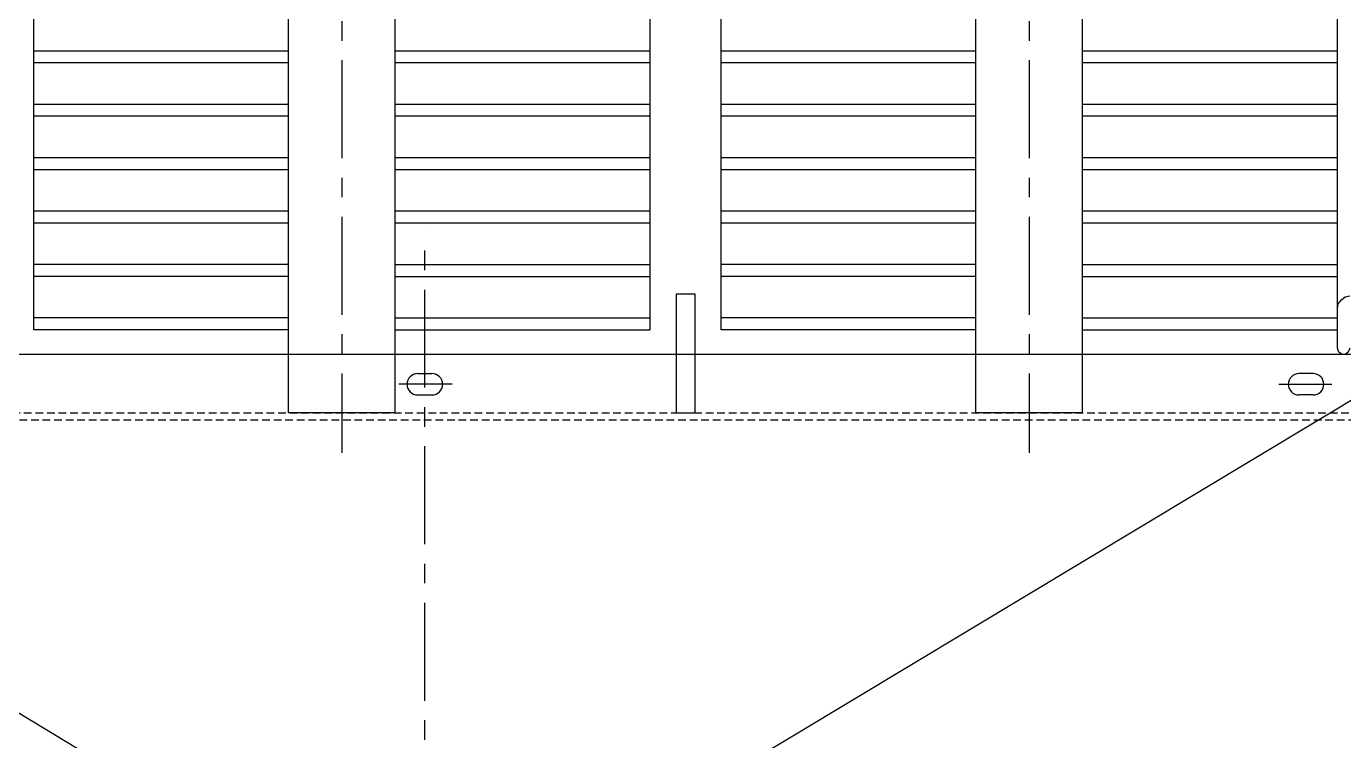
# Model space of a CAD drawing. Header units: millimetres. Extents: x 183355 to 194386, y -190559 to -183233.
# Drawn here: x 185516 to 186627, y -187443 to -186841 of the extents above; entities that cross this region are included whole.
import ezdxf

# ---------------------------------------------------------------- set-up
doc = ezdxf.new("R2010")
doc.units = ezdxf.units.MM
doc.header["$LTSCALE"] = 13
for name, pattern in [('CENTER', [50.8, 31.75, -6.35, 6.35, -6.35]), ('CENTERX2', [101.6, 63.5, -12.7, 12.7, -12.7]), ('DASHED', [0.75, 0.5, -0.25])]:
    doc.linetypes.add(name, pattern=pattern)
for name, color, linetype in [('1', 4, 'Continuous'), ('3中心线层', 1, 'CENTER'), ('4虚线层', 6, 'DASHED'), ('粗实线', 4, 'Continuous')]:
    doc.layers.add(name, color=color, linetype=linetype)
doc.layers.add('标注、文本', color=3, linetype='Continuous', lineweight=25)

# ---------------------------------------------------------------- blocks, each defined once
blk = doc.blocks.new('A$C43ED4F5E')
at = {"layer": '1', "color": 1, "linetype": 'CENTERX2', "lineweight": -3, "ltscale": 0.1}
for p, q in [((840, 991.4), (840, 0)), ((840, 991.4), (840, 0)), ((840, 991.4), (840, 0)), ((840, 991.4), (840, 0)), ((1420, 991.4), (1420, 0)), ((1420, 991.4), (1420, 0)), ((1420, 991.4), (1420, 0)), ((1420, 991.4), (1420, 0))]:
    blk.add_line(p, q, dxfattribs=at)
at = {"layer": '1', "ltscale": 5}
for p, q in [((795, 33.7), (795, 948.7)), ((795, 33.7), (795, 948.7)), ((885, 33.7), (885, 948.7)), ((885, 33.7), (885, 948.7)), ((1375, 33.7), (1375, 948.7)), ((1375, 33.7), (1375, 948.7)), ((1465, 33.7), (1465, 948.7)), ((1465, 33.7), (1465, 948.7)), ((580, 103.7), (580, 923.7)), ((580, 103.7), (580, 923.7)), ((1100, 103.7), (1100, 923.7)), ((1100, 103.7), (1100, 923.7)), ((1160, 103.7), (1160, 923.7)), ((1160, 103.7), (1160, 923.7)), ((1680, 103.7), (1680, 923.7)), ((1680, 103.7), (1680, 923.7)), ((795, 338.7), (580, 338.7)), ((795, 338.7), (580, 338.7)), ((795, 338.7), (580, 338.7)), ((795, 338.7), (580, 338.7)), ((1100, 338.7), (885, 338.7)), ((1100, 338.7), (885, 338.7)), ((1375, 338.7), (1160, 338.7)), ((1375, 338.7), (1160, 338.7)), ((1375, 338.7), (1160, 338.7)), ((1375, 338.7), (1160, 338.7)), ((1680, 338.7), (1465, 338.7)), ((1680, 338.7), (1465, 338.7)), ((795, 328.7), (580, 328.7)), ((795, 328.7), (580, 328.7)), ((795, 328.7), (580, 328.7)), ((795, 328.7), (580, 328.7)), ((1100, 328.7), (885, 328.7)), ((1100, 328.7), (885, 328.7)), ((1375, 328.7), (1160, 328.7)), ((1375, 328.7), (1160, 328.7)), ((1375, 328.7), (1160, 328.7)), ((1375, 328.7), (1160, 328.7)), ((1680, 328.7), (1465, 328.7)), ((1680, 328.7), (1465, 328.7)), ((795, 293.7), (580, 293.7)), ((795, 293.7), (580, 293.7)), ((795, 293.7), (580, 293.7)), ((795, 293.7), (580, 293.7)), ((1100, 293.7), (885, 293.7)), ((1100, 293.7), (885, 293.7)), ((1375, 293.7), (1160, 293.7)), ((1375, 293.7), (1160, 293.7)), ((1375, 293.7), (1160, 293.7)), ((1375, 293.7), (1160, 293.7)), ((1680, 293.7), (1465, 293.7)), ((1680, 293.7), (1465, 293.7)), ((795, 283.7), (580, 283.7)), ((795, 283.7), (580, 283.7)), ((795, 283.7), (580, 283.7)), ((795, 283.7), (580, 283.7)), ((1100, 283.7), (885, 283.7)), ((1100, 283.7), (885, 283.7)), ((1375, 283.7), (1160, 283.7)), ((1375, 283.7), (1160, 283.7)), ((1375, 283.7), (1160, 283.7)), ((1375, 283.7), (1160, 283.7)), ((1680, 283.7), (1465, 283.7)), ((1680, 283.7), (1465, 283.7)), ((795, 248.7), (580, 248.7)), ((795, 248.7), (580, 248.7)), ((795, 248.7), (580, 248.7)), ((795, 248.7), (580, 248.7)), ((1100, 248.7), (885, 248.7)), ((1100, 248.7), (885, 248.7)), ((1375, 248.7), (1160, 248.7)), ((1375, 248.7), (1160, 248.7)), ((1375, 248.7), (1160, 248.7)), ((1375, 248.7), (1160, 248.7)), ((1680, 248.7), (1465, 248.7)), ((1680, 248.7), (1465, 248.7)), ((795, 238.7), (580, 238.7)), ((795, 238.7), (580, 238.7)), ((795, 238.7), (580, 238.7)), ((795, 238.7), (580, 238.7)), ((1100, 238.7), (885, 238.7)), ((1100, 238.7), (885, 238.7)), ((1375, 238.7), (1160, 238.7)), ((1375, 238.7), (1160, 238.7)), ((1375, 238.7), (1160, 238.7)), ((1375, 238.7), (1160, 238.7)), ((1680, 238.7), (1465, 238.7)), ((1680, 238.7), (1465, 238.7)), ((795, 203.7), (580, 203.7)), ((795, 203.7), (580, 203.7)), ((795, 203.7), (580, 203.7)), ((795, 203.7), (580, 203.7)), ((1100, 203.7), (885, 203.7)), ((1100, 203.7), (885, 203.7)), ((1375, 203.7), (1160, 203.7)), ((1375, 203.7), (1160, 203.7)), ((1375, 203.7), (1160, 203.7)), ((1375, 203.7), (1160, 203.7)), ((1680, 203.7), (1465, 203.7)), ((1680, 203.7), (1465, 203.7)), ((795, 193.7), (580, 193.7)), ((795, 193.7), (580, 193.7)), ((795, 193.7), (580, 193.7)), ((795, 193.7), (580, 193.7)), ((1100, 193.7), (885, 193.7)), ((1100, 193.7), (885, 193.7)), ((1375, 193.7), (1160, 193.7)), ((1375, 193.7), (1160, 193.7)), ((1375, 193.7), (1160, 193.7)), ((1375, 193.7), (1160, 193.7)), ((1680, 193.7), (1465, 193.7)), ((1680, 193.7), (1465, 193.7)), ((795, 158.7), (580, 158.7)), ((795, 158.7), (580, 158.7)), ((795, 158.7), (580, 158.7)), ((795, 158.7), (580, 158.7)), ((885, 158.7), (1100, 158.7)), ((885, 158.7), (1100, 158.7)), ((885, 158.7), (1100, 158.7)), ((885, 158.7), (1100, 158.7)), ((1375, 158.7), (1160, 158.7)), ((1375, 158.7), (1160, 158.7)), ((1375, 158.7), (1160, 158.7)), ((1375, 158.7), (1160, 158.7)), ((1465, 158.7), (1680, 158.7)), ((1465, 158.7), (1680, 158.7)), ((1465, 158.7), (1680, 158.7)), ((1465, 158.7), (1680, 158.7)), ((795, 148.7), (580, 148.7)), ((795, 148.7), (580, 148.7)), ((795, 148.7), (580, 148.7)), ((795, 148.7), (580, 148.7)), ((795, 148.7), (580, 148.7)), ((795, 148.7), (580, 148.7)), ((885, 148.7), (1100, 148.7)), ((885, 148.7), (1100, 148.7)), ((885, 148.7), (1100, 148.7)), ((885, 148.7), (1100, 148.7)), ((885, 148.7), (1100, 148.7)), ((885, 148.7), (1100, 148.7)), ((1375, 148.7), (1160, 148.7)), ((1375, 148.7), (1160, 148.7)), ((1375, 148.7), (1160, 148.7)), ((1375, 148.7), (1160, 148.7)), ((1375, 148.7), (1160, 148.7)), ((1375, 148.7), (1160, 148.7)), ((1465, 148.7), (1680, 148.7)), ((1465, 148.7), (1680, 148.7)), ((1465, 148.7), (1680, 148.7)), ((1465, 148.7), (1680, 148.7)), ((1465, 148.7), (1680, 148.7)), ((1465, 148.7), (1680, 148.7)), ((795, 113.7), (580, 113.7)), ((795, 113.7), (580, 113.7)), ((795, 113.7), (580, 113.7)), ((795, 113.7), (580, 113.7)), ((885, 113.7), (1100, 113.7)), ((885, 113.7), (1100, 113.7)), ((885, 113.7), (1100, 113.7)), ((885, 113.7), (1100, 113.7)), ((1375, 113.7), (1160, 113.7)), ((1375, 113.7), (1160, 113.7)), ((1375, 113.7), (1160, 113.7)), ((1375, 113.7), (1160, 113.7)), ((1465, 113.7), (1680, 113.7)), ((1465, 113.7), (1680, 113.7)), ((1465, 113.7), (1680, 113.7)), ((1465, 113.7), (1680, 113.7)), ((795, 103.7), (580, 103.7)), ((795, 103.7), (580, 103.7)), ((795, 103.7), (580, 103.7)), ((795, 103.7), (580, 103.7)), ((795, 103.7), (580, 103.7)), ((795, 103.7), (580, 103.7)), ((885, 103.7), (1100, 103.7)), ((885, 103.7), (1100, 103.7)), ((885, 103.7), (1100, 103.7)), ((885, 103.7), (1100, 103.7)), ((885, 103.7), (1100, 103.7)), ((885, 103.7), (1100, 103.7)), ((1375, 103.7), (1160, 103.7)), ((1375, 103.7), (1160, 103.7)), ((1375, 103.7), (1160, 103.7)), ((1375, 103.7), (1160, 103.7)), ((1375, 103.7), (1160, 103.7)), ((1375, 103.7), (1160, 103.7)), ((1465, 103.7), (1680, 103.7)), ((1465, 103.7), (1680, 103.7)), ((1465, 103.7), (1680, 103.7)), ((1465, 103.7), (1680, 103.7)), ((1465, 103.7), (1680, 103.7)), ((1465, 103.7), (1680, 103.7)), ((885, 96.6), (885, 96.6)), ((885, 96.6), (885, 96.6)), ((885, 96.6), (885, 96.6)), ((885, 96.6), (885, 96.6)), ((1465, 96.6), (1465, 96.6)), ((1465, 96.6), (1465, 96.6)), ((1465, 96.6), (1465, 96.6)), ((1465, 96.6), (1465, 96.6)), ((885, 33.7), (795, 33.7)), ((885, 33.7), (795, 33.7)), ((1465, 33.7), (1375, 33.7)), ((1465, 33.7), (1375, 33.7))]:
    blk.add_line(p, q, dxfattribs=at)
at = {"layer": '标注、文本', "color": 4, "lineweight": 30}
for p, q in [((795, 33.7), (795, 948.7)), ((795, 33.7), (795, 948.7)), ((885, 33.7), (885, 948.7)), ((885, 33.7), (885, 948.7)), ((1375, 33.7), (1375, 948.7)), ((1375, 33.7), (1375, 948.7)), ((1465, 33.7), (1465, 948.7)), ((1465, 33.7), (1465, 948.7)), ((580, 103.7), (580, 923.7)), ((580, 103.7), (580, 923.7)), ((1100, 103.7), (1100, 923.7)), ((1100, 103.7), (1100, 923.7)), ((1160, 103.7), (1160, 923.7)), ((1160, 103.7), (1160, 923.7)), ((1680, 103.7), (1680, 923.7)), ((1680, 103.7), (1680, 923.7)), ((795, 338.7), (580, 338.7)), ((795, 338.7), (580, 338.7)), ((795, 338.7), (580, 338.7)), ((795, 338.7), (580, 338.7)), ((1100, 338.7), (885, 338.7)), ((1100, 338.7), (885, 338.7)), ((1375, 338.7), (1160, 338.7)), ((1375, 338.7), (1160, 338.7)), ((1375, 338.7), (1160, 338.7)), ((1375, 338.7), (1160, 338.7)), ((1680, 338.7), (1465, 338.7)), ((1680, 338.7), (1465, 338.7)), ((795, 328.7), (580, 328.7)), ((795, 328.7), (580, 328.7)), ((795, 328.7), (580, 328.7)), ((795, 328.7), (580, 328.7)), ((1100, 328.7), (885, 328.7)), ((1100, 328.7), (885, 328.7)), ((1375, 328.7), (1160, 328.7)), ((1375, 328.7), (1160, 328.7)), ((1375, 328.7), (1160, 328.7)), ((1375, 328.7), (1160, 328.7)), ((1680, 328.7), (1465, 328.7)), ((1680, 328.7), (1465, 328.7)), ((795, 293.7), (580, 293.7)), ((795, 293.7), (580, 293.7)), ((795, 293.7), (580, 293.7)), ((795, 293.7), (580, 293.7)), ((1100, 293.7), (885, 293.7)), ((1100, 293.7), (885, 293.7)), ((1375, 293.7), (1160, 293.7)), ((1375, 293.7), (1160, 293.7)), ((1375, 293.7), (1160, 293.7)), ((1375, 293.7), (1160, 293.7)), ((1680, 293.7), (1465, 293.7)), ((1680, 293.7), (1465, 293.7)), ((795, 283.7), (580, 283.7)), ((795, 283.7), (580, 283.7)), ((795, 283.7), (580, 283.7)), ((795, 283.7), (580, 283.7)), ((1100, 283.7), (885, 283.7)), ((1100, 283.7), (885, 283.7)), ((1375, 283.7), (1160, 283.7)), ((1375, 283.7), (1160, 283.7)), ((1375, 283.7), (1160, 283.7)), ((1375, 283.7), (1160, 283.7)), ((1680, 283.7), (1465, 283.7)), ((1680, 283.7), (1465, 283.7)), ((795, 248.7), (580, 248.7)), ((795, 248.7), (580, 248.7)), ((795, 248.7), (580, 248.7)), ((795, 248.7), (580, 248.7)), ((1100, 248.7), (885, 248.7)), ((1100, 248.7), (885, 248.7)), ((1375, 248.7), (1160, 248.7)), ((1375, 248.7), (1160, 248.7)), ((1375, 248.7), (1160, 248.7)), ((1375, 248.7), (1160, 248.7)), ((1680, 248.7), (1465, 248.7)), ((1680, 248.7), (1465, 248.7)), ((795, 238.7), (580, 238.7)), ((795, 238.7), (580, 238.7)), ((795, 238.7), (580, 238.7)), ((795, 238.7), (580, 238.7)), ((1100, 238.7), (885, 238.7)), ((1100, 238.7), (885, 238.7)), ((1375, 238.7), (1160, 238.7)), ((1375, 238.7), (1160, 238.7)), ((1375, 238.7), (1160, 238.7)), ((1375, 238.7), (1160, 238.7)), ((1680, 238.7), (1465, 238.7)), ((1680, 238.7), (1465, 238.7)), ((795, 203.7), (580, 203.7)), ((795, 203.7), (580, 203.7)), ((795, 203.7), (580, 203.7)), ((795, 203.7), (580, 203.7)), ((1100, 203.7), (885, 203.7)), ((1100, 203.7), (885, 203.7)), ((1375, 203.7), (1160, 203.7)), ((1375, 203.7), (1160, 203.7)), ((1375, 203.7), (1160, 203.7)), ((1375, 203.7), (1160, 203.7)), ((1680, 203.7), (1465, 203.7)), ((1680, 203.7), (1465, 203.7)), ((795, 193.7), (580, 193.7)), ((795, 193.7), (580, 193.7)), ((795, 193.7), (580, 193.7)), ((795, 193.7), (580, 193.7)), ((1100, 193.7), (885, 193.7)), ((1100, 193.7), (885, 193.7)), ((1375, 193.7), (1160, 193.7)), ((1375, 193.7), (1160, 193.7)), ((1375, 193.7), (1160, 193.7)), ((1375, 193.7), (1160, 193.7)), ((1680, 193.7), (1465, 193.7)), ((1680, 193.7), (1465, 193.7)), ((795, 158.7), (580, 158.7)), ((795, 158.7), (580, 158.7)), ((795, 158.7), (580, 158.7)), ((795, 158.7), (580, 158.7)), ((885, 158.7), (1100, 158.7)), ((885, 158.7), (1100, 158.7)), ((885, 158.7), (1100, 158.7)), ((885, 158.7), (1100, 158.7)), ((1375, 158.7), (1160, 158.7)), ((1375, 158.7), (1160, 158.7)), ((1375, 158.7), (1160, 158.7)), ((1375, 158.7), (1160, 158.7)), ((1465, 158.7), (1680, 158.7)), ((1465, 158.7), (1680, 158.7)), ((1465, 158.7), (1680, 158.7)), ((1465, 158.7), (1680, 158.7)), ((795, 148.7), (580, 148.7)), ((795, 148.7), (580, 148.7)), ((795, 148.7), (580, 148.7)), ((795, 148.7), (580, 148.7)), ((795, 148.7), (580, 148.7)), ((795, 148.7), (580, 148.7)), ((885, 148.7), (1100, 148.7)), ((885, 148.7), (1100, 148.7)), ((885, 148.7), (1100, 148.7)), ((885, 148.7), (1100, 148.7)), ((885, 148.7), (1100, 148.7)), ((885, 148.7), (1100, 148.7)), ((1375, 148.7), (1160, 148.7)), ((1375, 148.7), (1160, 148.7)), ((1375, 148.7), (1160, 148.7)), ((1375, 148.7), (1160, 148.7)), ((1375, 148.7), (1160, 148.7)), ((1375, 148.7), (1160, 148.7)), ((1465, 148.7), (1680, 148.7)), ((1465, 148.7), (1680, 148.7)), ((1465, 148.7), (1680, 148.7)), ((1465, 148.7), (1680, 148.7)), ((1465, 148.7), (1680, 148.7)), ((1465, 148.7), (1680, 148.7)), ((795, 113.7), (580, 113.7)), ((795, 113.7), (580, 113.7)), ((795, 113.7), (580, 113.7)), ((795, 113.7), (580, 113.7)), ((885, 113.7), (1100, 113.7)), ((885, 113.7), (1100, 113.7)), ((885, 113.7), (1100, 113.7)), ((885, 113.7), (1100, 113.7)), ((1375, 113.7), (1160, 113.7)), ((1375, 113.7), (1160, 113.7)), ((1375, 113.7), (1160, 113.7)), ((1375, 113.7), (1160, 113.7)), ((1465, 113.7), (1680, 113.7)), ((1465, 113.7), (1680, 113.7)), ((1465, 113.7), (1680, 113.7)), ((1465, 113.7), (1680, 113.7)), ((795, 103.7), (580, 103.7)), ((795, 103.7), (580, 103.7)), ((795, 103.7), (580, 103.7)), ((795, 103.7), (580, 103.7)), ((795, 103.7), (580, 103.7)), ((795, 103.7), (580, 103.7)), ((885, 103.7), (1100, 103.7)), ((885, 103.7), (1100, 103.7)), ((885, 103.7), (1100, 103.7)), ((885, 103.7), (1100, 103.7)), ((885, 103.7), (1100, 103.7)), ((885, 103.7), (1100, 103.7)), ((1375, 103.7), (1160, 103.7)), ((1375, 103.7), (1160, 103.7)), ((1375, 103.7), (1160, 103.7)), ((1375, 103.7), (1160, 103.7)), ((1375, 103.7), (1160, 103.7)), ((1375, 103.7), (1160, 103.7)), ((1465, 103.7), (1680, 103.7)), ((1465, 103.7), (1680, 103.7)), ((1465, 103.7), (1680, 103.7)), ((1465, 103.7), (1680, 103.7)), ((1465, 103.7), (1680, 103.7)), ((1465, 103.7), (1680, 103.7)), ((885, 33.7), (795, 33.7)), ((885, 33.7), (795, 33.7)), ((1465, 33.7), (1375, 33.7)), ((1465, 33.7), (1375, 33.7))]:
    blk.add_line(p, q, dxfattribs=at)
blk = doc.blocks.new('A$C6BCA710F')
at = {"layer": '1'}
for points in [[(10.5, 523.3), (9.2, 526.6), (6.6, 528.6), (3.9, 528.6), (1.3, 526.6), (0, 523.3)], [(0, 523.3), (0, 489.8)], [(0, 489.8), (0.7, 485.9), (3.3, 482.6), (6.6, 480), (10.5, 479.3)]]:
    blk.add_lwpolyline(points, dxfattribs=at)

msp = doc.modelspace()

# ---------------------------------------------------------------- linework, layer by layer
at = {"layer": '1', "color": 1, "linetype": 'CENTERX2', "lineweight": -3, "ltscale": 0.1}
msp.add_line((185852.215, -188202.303), (185852.215, -187013.474), dxfattribs=at)
at = {"layer": '3中心线层', "ltscale": 0.2}
for p, q in [((185875.205, -187142.889), (185830.347, -187142.889)), ((186572.748, -187142.889), (186617.606, -187142.889))]:
    msp.add_line(p, q, dxfattribs=at)
at = {"layer": '4虚线层'}
for p, q in [((185036.215, -187166.889), (186668.215, -187166.889)), ((185042.215, -187172.889), (186662.215, -187172.889))]:
    msp.add_line(p, q, dxfattribs=at)
at = {"layer": '标注、文本'}
for p, q in [((185006.215, -187117.889), (186662.215, -188112.889)), ((186698.215, -187117.889), (185042.215, -188112.889))]:
    msp.add_line(p, q, dxfattribs=at)
at = {"layer": '标注、文本', "color": 4, "lineweight": 30}
msp.add_lwpolyline([(186080.215, -187066.889), (186064.215, -187066.889), (186064.215, -187166.889), (186080.215, -187166.889)], close=True, dxfattribs=at)
at = {"layer": '粗实线', "lineweight": 30}
for p, q in [((186698.215, -187117.889), (185006.215, -187117.889)), ((185846.215, -187133.889), (185858.215, -187133.889)), ((186601.737, -187133.889), (186589.737, -187133.889)), ((185846.215, -187151.889), (185858.215, -187151.889)), ((186601.737, -187151.889), (186589.737, -187151.889))]:
    msp.add_line(p, q, dxfattribs=at)
for centre, start, end in [((185846.215, -187142.889), 90, 270), ((185858.215, -187142.889), 270, 90), ((186589.737, -187142.889), 90, 270), ((186601.737, -187142.889), 270, 90)]:
    msp.add_arc(centre, 9, start, end, dxfattribs=at)

# ---------------------------------------------------------------- block references
at = {"layer": '1', "xscale": -1, "rotation": 180}
msp.add_blockref('A$C6BCA710F', (186622.215, -186589.11), dxfattribs=at)
at = {"layer": '标注、文本'}
msp.add_blockref('A$C43ED4F5E', (184942.215, -187200.597), dxfattribs=at)

doc.saveas('drawing.dxf')
